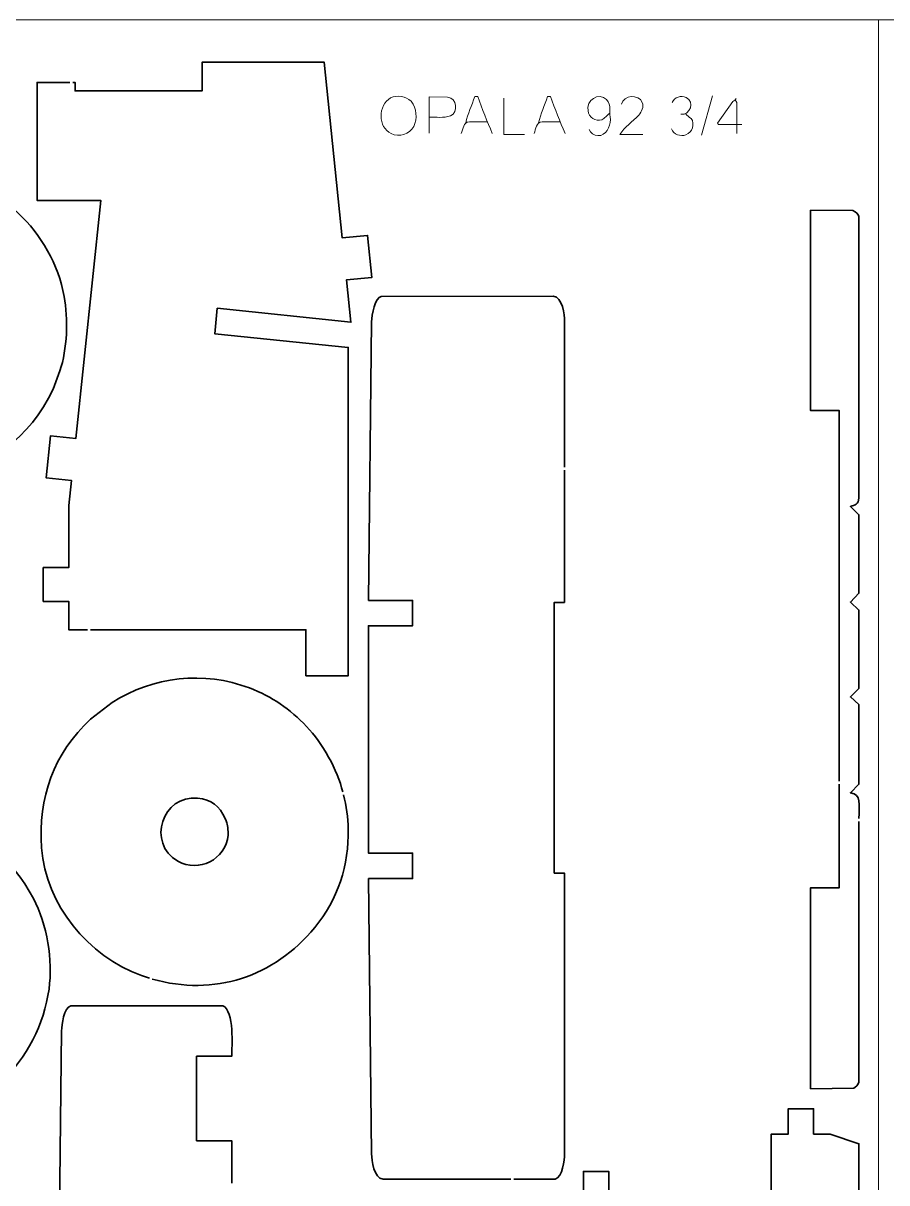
# Model space of a CAD drawing. Header units: millimetres. Extents: x -5 to 375, y 132 to 712.
# Drawn here: x 99.1 to 185.8, y 304.6 to 421.2 of the extents above; entities that cross this region are included whole.
import ezdxf

# ---------------------------------------------------------------- set-up
doc = ezdxf.new("R2010")
doc.units = ezdxf.units.MM
doc.header["$MEASUREMENT"] = 0
doc.layers.add('Camada 1', color=7, linetype='Continuous')

msp = doc.modelspace()

# ---------------------------------------------------------------- linework, layer by layer
at = {"layer": 'Camada 1', "color": 3, "lineweight": 20}
for points in [[(185.0124, 131.5126), (185.0124, 131.5126), (185.0124, 421.5125), (185.0124, 421.5125), (185.0124, 421.5125), (185.0124, 421.5125), (-4.9877, 421.5125), (-4.9877, 421.5125), (-4.9877, 421.5125), (-4.9877, 421.5125), (-4.9877, 131.5126), (-4.9877, 131.5126), (-4.9877, 131.5126), (-4.9877, 131.5126), (185.0124, 131.5126), (185.0124, 131.5126)], [(185.0124, 131.5126), (185.0124, 131.5126), (185.0124, 421.5125), (185.0124, 421.5125), (185.0124, 421.5125), (185.0124, 421.5125), (375.0125, 421.5125), (375.0125, 421.5125), (375.0125, 421.5125), (375.0125, 421.5125), (375.0125, 131.5126), (375.0125, 131.5126), (375.0125, 131.5126), (375.0125, 131.5126), (185.0124, 131.5126), (185.0124, 131.5126)]]:
    msp.add_open_spline(points, degree=3, knots=[0, 0, 0, 0, 0.2, 0.2, 0.2, 0.2, 0.4, 0.4, 0.4, 0.4, 0.6, 0.6, 0.6, 0.6, 1, 1, 1, 1], dxfattribs=at)
at = {"layer": 'Camada 1', "color": 5, "lineweight": 35}
for points, knots in [([(104.0874, 415.2126), (104.0874, 415.2126), (104.3124, 415.2126), (104.3124, 415.2126), (104.3124, 415.2126), (104.3124, 415.2126), (104.3124, 414.3625), (104.3124, 414.3625), (104.3124, 414.3625), (104.3124, 414.3625), (117.0624, 414.3625), (117.0624, 414.3625), (117.0624, 414.3625), (117.0624, 414.3625), (117.0624, 417.2375), (117.0624, 417.2375), (117.0624, 417.2375), (117.0624, 417.2375), (129.3374, 417.2375), (129.3374, 417.2375), (129.3374, 417.2375), (129.3374, 417.2375), (131.1374, 399.5875), (131.1374, 399.5875), (131.1374, 399.5875), (131.1374, 399.5875), (133.6874, 399.8376), (133.6874, 399.8376), (133.6874, 399.8376), (133.6874, 399.8376), (134.1124, 395.6125), (134.1124, 395.6125), (134.1124, 395.6125), (134.1124, 395.6125), (131.5624, 395.3626), (131.5624, 395.3626), (131.5624, 395.3626), (131.5624, 395.3626), (132.0124, 391.1126), (132.0124, 391.1126), (132.0124, 391.1126), (132.0124, 391.1126), (118.5874, 392.5126), (118.5874, 392.5126), (118.5874, 392.5126), (118.5874, 392.5126), (118.3374, 389.9625), (118.3374, 389.9625), (118.3374, 389.9625), (118.3374, 389.9625), (131.7374, 388.5876), (131.7374, 388.5876), (131.7374, 388.5876), (131.7374, 388.5876), (131.7374, 355.5876), (131.7374, 355.5876), (131.7374, 355.5876), (131.7374, 355.5876), (127.4874, 355.5876), (127.4874, 355.5876), (127.4874, 355.5876), (127.4874, 355.5876), (127.4874, 360.2126), (127.4874, 360.2126), (127.4874, 360.2126), (127.4874, 360.2126), (105.8624, 360.2126), (105.8624, 360.2126)], [0, 0, 0, 0, 0.05555556, 0.05555556, 0.05555556, 0.05555556, 0.11111111, 0.11111111, 0.11111111, 0.11111111, 0.16666667, 0.16666667, 0.16666667, 0.16666667, 0.22222222, 0.22222222, 0.22222222, 0.22222222, 0.27777778, 0.27777778, 0.27777778, 0.27777778, 0.33333333, 0.33333333, 0.33333333, 0.33333333, 0.38888889, 0.38888889, 0.38888889, 0.38888889, 0.44444444, 0.44444444, 0.44444444, 0.44444444, 0.5, 0.5, 0.5, 0.5, 0.55555556, 0.55555556, 0.55555556, 0.55555556, 0.61111111, 0.61111111, 0.61111111, 0.61111111, 0.66666667, 0.66666667, 0.66666667, 0.66666667, 0.72222222, 0.72222222, 0.72222222, 0.72222222, 0.77777778, 0.77777778, 0.77777778, 0.77777778, 0.83333333, 0.83333333, 0.83333333, 0.83333333, 0.88888889, 0.88888889, 0.88888889, 0.88888889, 1, 1, 1, 1]), ([(105.5624, 360.2126), (105.5624, 360.2126), (103.6624, 360.2126), (103.6624, 360.2126), (103.6624, 360.2126), (103.6624, 360.2126), (103.6624, 363.0625), (103.6624, 363.0625), (103.6624, 363.0625), (103.6624, 363.0625), (101.1124, 363.0625), (101.1124, 363.0625), (101.1124, 363.0625), (101.1124, 363.0625), (101.1124, 366.4626), (101.1124, 366.4626), (101.1124, 366.4626), (101.1124, 366.4626), (103.6624, 366.4626), (103.6624, 366.4626), (103.6624, 366.4626), (103.6624, 366.4626), (103.6624, 372.6875), (103.6624, 372.6875), (103.6624, 372.6875), (103.6624, 372.6875), (103.9374, 375.2126), (103.9374, 375.2126), (103.9374, 375.2126), (103.9374, 375.2126), (101.3874, 375.4876), (101.3874, 375.4876), (101.3874, 375.4876), (101.3874, 375.4876), (101.8374, 379.7126), (101.8374, 379.7126), (101.8374, 379.7126), (101.8374, 379.7126), (104.3875, 379.4375), (104.3875, 379.4375), (104.3875, 379.4375), (104.3875, 379.4375), (106.8874, 403.3626), (106.8874, 403.3626), (106.8874, 403.3626), (106.8874, 403.3626), (100.4874, 403.3626), (100.4874, 403.3626), (100.4874, 403.3626), (100.4874, 403.3626), (100.4874, 415.2126), (100.4874, 415.2126), (100.4874, 415.2126), (100.4874, 415.2126), (103.7875, 415.2126), (103.7875, 415.2126)], [0, 0, 0, 0, 0.06666667, 0.06666667, 0.06666667, 0.06666667, 0.13333333, 0.13333333, 0.13333333, 0.13333333, 0.2, 0.2, 0.2, 0.2, 0.26666667, 0.26666667, 0.26666667, 0.26666667, 0.33333333, 0.33333333, 0.33333333, 0.33333333, 0.4, 0.4, 0.4, 0.4, 0.46666667, 0.46666667, 0.46666667, 0.46666667, 0.53333333, 0.53333333, 0.53333333, 0.53333333, 0.6, 0.6, 0.6, 0.6, 0.66666667, 0.66666667, 0.66666667, 0.66666667, 0.73333333, 0.73333333, 0.73333333, 0.73333333, 0.8, 0.8, 0.8, 0.8, 0.86666667, 0.86666667, 0.86666667, 0.86666667, 1, 1, 1, 1]), ([(77.1624, 379.8876), (84.795, 372.2499), (97.5075, 374.5291), (102.0874, 384.3875), (102.0874, 384.3875), (102.0874, 384.3875), (102.7874, 386.2376), (102.7874, 386.2376), (102.7874, 386.2376), (103.5033, 388.3852), (103.6336, 391.4499), (103.2124, 393.7126), (103.2124, 393.7126), (102.0034, 400.2066), (96.4801, 405.4717), (89.8624, 406.0876), (89.8624, 406.0876), (87.6033, 406.2979), (86.8131, 406.1794), (84.6124, 405.8126)], [0, 0, 0, 0, 0.16666667, 0.16666667, 0.16666667, 0.16666667, 0.33333333, 0.33333333, 0.33333333, 0.33333333, 0.5, 0.5, 0.5, 0.5, 0.66666667, 0.66666667, 0.66666667, 0.66666667, 1, 1, 1, 1]), ([(183.0374, 341.2375), (183.0374, 342.6767), (183.3042, 343.6773), (182.1875, 343.8376), (182.1875, 343.8376), (182.1875, 343.8376), (183.0374, 344.6876), (183.0374, 344.6876), (183.0374, 344.6876), (183.0374, 344.6876), (183.0374, 352.6876), (183.0374, 352.6876), (183.0374, 352.6876), (183.0374, 352.6876), (182.1875, 353.4626), (182.1875, 353.4626), (182.1875, 353.4626), (182.1875, 353.4626), (183.0374, 354.3126), (183.0374, 354.3126), (183.0374, 354.3126), (183.0374, 354.3126), (183.0374, 362.1876), (183.0374, 362.1876), (183.0374, 362.1876), (183.0374, 362.1876), (182.1875, 362.9876), (182.1875, 362.9876), (182.1875, 362.9876), (182.1875, 362.9876), (183.0374, 363.8876), (183.0374, 363.8876), (183.0374, 363.8876), (183.0374, 363.8876), (183.0374, 371.7626), (183.0374, 371.7626), (183.0374, 371.7626), (183.0374, 371.7626), (182.1875, 372.6126), (182.1875, 372.6126), (182.1875, 372.6126), (182.648, 372.7443), (182.9976, 372.8235), (183.0374, 373.4626), (183.0374, 373.4626), (183.0374, 373.4626), (183.0374, 401.5126), (183.0374, 401.5126), (183.0374, 401.5126), (183.0374, 401.8083), (182.9191, 402.0586), (182.6624, 402.2126), (182.6624, 402.2126), (182.6624, 402.2126), (182.4124, 402.3376), (182.4124, 402.3376), (182.4124, 402.3376), (182.4124, 402.3376), (178.1874, 402.3625), (178.1874, 402.3625), (178.1874, 402.3625), (178.1874, 402.3625), (178.1874, 382.2376), (178.1874, 382.2376), (178.1874, 382.2376), (178.1874, 382.2376), (181.0624, 382.2376), (181.0624, 382.2376), (181.0624, 382.2376), (181.0624, 382.2376), (181.0624, 344.9876), (181.0624, 344.9876)], [0, 0, 0, 0, 0.05263158, 0.05263158, 0.05263158, 0.05263158, 0.10526316, 0.10526316, 0.10526316, 0.10526316, 0.15789474, 0.15789474, 0.15789474, 0.15789474, 0.21052632, 0.21052632, 0.21052632, 0.21052632, 0.26315789, 0.26315789, 0.26315789, 0.26315789, 0.31578947, 0.31578947, 0.31578947, 0.31578947, 0.36842105, 0.36842105, 0.36842105, 0.36842105, 0.42105263, 0.42105263, 0.42105263, 0.42105263, 0.47368421, 0.47368421, 0.47368421, 0.47368421, 0.52631579, 0.52631579, 0.52631579, 0.52631579, 0.57894737, 0.57894737, 0.57894737, 0.57894737, 0.63157895, 0.63157895, 0.63157895, 0.63157895, 0.68421053, 0.68421053, 0.68421053, 0.68421053, 0.73684211, 0.73684211, 0.73684211, 0.73684211, 0.78947368, 0.78947368, 0.78947368, 0.78947368, 0.84210526, 0.84210526, 0.84210526, 0.84210526, 0.89473684, 0.89473684, 0.89473684, 0.89473684, 1, 1, 1, 1]), ([(153.4624, 376.5625), (153.4624, 376.5625), (153.4624, 391.1876), (153.4624, 391.1876), (153.4624, 391.1876), (153.4624, 391.8458), (153.2637, 393.6616), (152.3374, 393.7376), (152.3374, 393.7376), (152.3374, 393.7376), (135.0624, 393.7126), (135.0624, 393.7126), (135.0624, 393.7126), (134.411, 393.6234), (134.1177, 391.8538), (134.0874, 391.1626), (134.0874, 391.1626), (134.0874, 391.1626), (133.7874, 363.1625), (133.7874, 363.1625), (133.7874, 363.1625), (133.7874, 363.1625), (138.2124, 363.1625), (138.2124, 363.1625), (138.2124, 363.1625), (138.2124, 363.1625), (138.2124, 360.6126), (138.2124, 360.6126), (138.2124, 360.6126), (138.2124, 360.6126), (133.7625, 360.6126), (133.7625, 360.6126), (133.7625, 360.6126), (133.7625, 360.6126), (133.7625, 337.7626), (133.7625, 337.7626), (133.7625, 337.7626), (133.7625, 337.7626), (138.2124, 337.7626), (138.2124, 337.7626), (138.2124, 337.7626), (138.2124, 337.7626), (138.2124, 335.2126), (138.2124, 335.2126), (138.2124, 335.2126), (138.2124, 335.2126), (133.7874, 335.2126), (133.7874, 335.2126), (133.7874, 335.2126), (133.7874, 335.2126), (134.0874, 307.5376), (134.0874, 307.5376), (134.0874, 307.5376), (134.1179, 306.89), (134.3131, 305.0634), (135.2374, 304.9875), (135.2374, 304.9875), (135.2374, 304.9875), (148.0624, 305.0126), (148.0624, 305.0126)], [0, 0, 0, 0, 0.0625, 0.0625, 0.0625, 0.0625, 0.125, 0.125, 0.125, 0.125, 0.1875, 0.1875, 0.1875, 0.1875, 0.25, 0.25, 0.25, 0.25, 0.3125, 0.3125, 0.3125, 0.3125, 0.375, 0.375, 0.375, 0.375, 0.4375, 0.4375, 0.4375, 0.4375, 0.5, 0.5, 0.5, 0.5, 0.5625, 0.5625, 0.5625, 0.5625, 0.625, 0.625, 0.625, 0.625, 0.6875, 0.6875, 0.6875, 0.6875, 0.75, 0.75, 0.75, 0.75, 0.8125, 0.8125, 0.8125, 0.8125, 0.875, 0.875, 0.875, 0.875, 1, 1, 1, 1]), ([(148.3624, 305.0126), (148.3624, 305.0126), (152.5124, 305.0126), (152.5124, 305.0126), (152.5124, 305.0126), (153.2718, 305.1917), (153.4624, 306.9558), (153.4624, 307.5376), (153.4624, 307.5376), (153.4624, 307.5376), (153.4624, 335.7626), (153.4624, 335.7626), (153.4624, 335.7626), (153.4624, 335.7626), (152.4374, 335.7626), (152.4374, 335.7626), (152.4374, 335.7626), (152.4374, 335.7626), (152.4374, 362.9625), (152.4374, 362.9625), (152.4374, 362.9625), (152.4374, 362.9625), (153.4624, 362.9625), (153.4624, 362.9625), (153.4624, 362.9625), (153.4624, 362.9625), (153.4624, 376.2625), (153.4624, 376.2625)], [0, 0, 0, 0, 0.125, 0.125, 0.125, 0.125, 0.25, 0.25, 0.25, 0.25, 0.375, 0.375, 0.375, 0.375, 0.5, 0.5, 0.5, 0.5, 0.625, 0.625, 0.625, 0.625, 0.75, 0.75, 0.75, 0.75, 1, 1, 1, 1]), ([(131.1874, 343.9125), (130.6788, 346.1169), (129.1399, 348.855), (127.5624, 350.4876), (127.5624, 350.4876), (125.8609, 352.2486), (124.1243, 353.4836), (121.8124, 354.3626), (121.8124, 354.3626), (117.2703, 356.0895), (112.1054, 355.5545), (108.0374, 352.8876), (108.0374, 352.8876), (108.0374, 352.8876), (105.8374, 351.2126), (105.8374, 351.2126), (105.8374, 351.2126), (102.2049, 347.8389), (100.5406, 343.2768), (100.9374, 338.3126), (100.9374, 338.3126), (101.3979, 332.5525), (105.558, 327.4297), (110.9874, 325.4626), (110.9874, 325.4626), (110.9874, 325.4626), (111.7874, 325.1875), (111.7874, 325.1875)], [0, 0, 0, 0, 0.125, 0.125, 0.125, 0.125, 0.25, 0.25, 0.25, 0.25, 0.375, 0.375, 0.375, 0.375, 0.5, 0.5, 0.5, 0.5, 0.625, 0.625, 0.625, 0.625, 0.75, 0.75, 0.75, 0.75, 1, 1, 1, 1]), ([(181.0624, 344.6876), (181.0624, 344.6876), (181.0624, 334.2876), (181.0624, 334.2876), (181.0624, 334.2876), (181.0624, 334.2876), (178.1874, 334.2876), (178.1874, 334.2876), (178.1874, 334.2876), (178.1874, 334.2876), (178.1874, 314.0876), (178.1874, 314.0876), (178.1874, 314.0876), (178.1874, 314.0876), (182.5124, 314.1625), (182.5124, 314.1625), (182.5124, 314.1625), (182.6888, 314.2058), (182.9898, 314.5548), (183.0124, 314.7376), (183.0124, 314.7376), (183.0124, 314.7376), (183.0374, 340.9375), (183.0374, 340.9375)], [0, 0, 0, 0, 0.14285714, 0.14285714, 0.14285714, 0.14285714, 0.28571429, 0.28571429, 0.28571429, 0.28571429, 0.42857143, 0.42857143, 0.42857143, 0.42857143, 0.57142857, 0.57142857, 0.57142857, 0.57142857, 0.71428571, 0.71428571, 0.71428571, 0.71428571, 1, 1, 1, 1]), ([(112.0624, 325.1126), (118.2761, 323.3372), (124.2734, 325.3214), (128.3874, 330.2875), (128.3874, 330.2875), (130.6698, 333.0426), (131.8267, 336.6153), (131.7374, 340.1876), (131.7374, 340.1876), (131.7089, 341.3297), (131.5769, 342.5121), (131.2624, 343.6125)], [0, 0, 0, 0, 0.25, 0.25, 0.25, 0.25, 0.5, 0.5, 0.5, 0.5, 1, 1, 1, 1]), ([(77.4874, 313.5626), (83.3926, 309.2977), (91.4763, 309.881), (96.8124, 314.7376), (96.8124, 314.7376), (99.4728, 317.1589), (101.1806, 320.5597), (101.6874, 324.1126), (101.6874, 324.1126), (102.0805, 326.9951), (101.5026, 330.6122), (100.1124, 333.2125), (100.1124, 333.2125), (97.9501, 337.2569), (94.6133, 339.9555), (90.1624, 341.1126), (90.1624, 341.1126), (87.2682, 341.865), (83.9385, 341.672), (81.1374, 340.6375), (81.1374, 340.6375), (81.1374, 340.6375), (80.4874, 340.3876), (80.4874, 340.3876)], [0, 0, 0, 0, 0.14285714, 0.14285714, 0.14285714, 0.14285714, 0.28571429, 0.28571429, 0.28571429, 0.28571429, 0.42857143, 0.42857143, 0.42857143, 0.42857143, 0.57142857, 0.57142857, 0.57142857, 0.57142857, 0.71428571, 0.71428571, 0.71428571, 0.71428571, 1, 1, 1, 1]), ([(120.0374, 304.5875), (120.0374, 304.5875), (120.0374, 308.8625), (120.0374, 308.8625), (120.0374, 308.8625), (120.0374, 308.8625), (116.5124, 308.8625), (116.5124, 308.8625), (116.5124, 308.8625), (116.5124, 308.8625), (116.5124, 317.3626), (116.5124, 317.3626), (116.5124, 317.3626), (116.5124, 317.3626), (120.0374, 317.3626), (120.0374, 317.3626), (120.0374, 317.3626), (120.0635, 318.2718), (120.3231, 321.9131), (119.1374, 322.4376), (119.1374, 322.4376), (119.1374, 322.4376), (103.8874, 322.4376), (103.8874, 322.4376), (103.8874, 322.4376), (103.1626, 322.2362), (102.9677, 320.5092), (102.9374, 319.9126), (102.9374, 319.9126), (102.9374, 319.9126), (102.6374, 292.6126), (102.6374, 292.6126), (102.6374, 292.6126), (102.6374, 292.6126), (105.7374, 292.6126), (105.7374, 292.6126), (105.7374, 292.6126), (105.7374, 292.6126), (105.7374, 290.0625), (105.7374, 290.0625), (105.7374, 290.0625), (105.7374, 290.0625), (102.6124, 290.0625), (102.6124, 290.0625), (102.6124, 290.0625), (102.6124, 290.0625), (102.6374, 267.1875), (102.6374, 267.1875), (102.6374, 267.1875), (102.6374, 267.1875), (105.7374, 267.1875), (105.7374, 267.1875), (105.7374, 267.1875), (105.7374, 267.1875), (105.7374, 264.6376), (105.7374, 264.6376), (105.7374, 264.6376), (105.7374, 264.6376), (102.6374, 264.6376), (102.6374, 264.6376), (102.6374, 264.6376), (102.6374, 264.6376), (102.9374, 237.6875), (102.9374, 237.6875), (102.9374, 237.6875), (102.9688, 237.0209), (103.1559, 235.212), (104.0624, 235.1377), (104.0624, 235.1377), (104.0624, 235.1377), (119.1374, 235.1627), (119.1374, 235.1627), (119.1374, 235.1627), (119.4779, 235.2573), (119.7726, 235.9492), (119.8625, 236.2876), (119.8625, 236.2876), (120.0475, 236.9842), (120.0374, 237.4823), (120.0374, 238.1876)], [0, 0, 0, 0, 0.04761905, 0.04761905, 0.04761905, 0.04761905, 0.0952381, 0.0952381, 0.0952381, 0.0952381, 0.14285714, 0.14285714, 0.14285714, 0.14285714, 0.19047619, 0.19047619, 0.19047619, 0.19047619, 0.23809524, 0.23809524, 0.23809524, 0.23809524, 0.28571429, 0.28571429, 0.28571429, 0.28571429, 0.33333333, 0.33333333, 0.33333333, 0.33333333, 0.38095238, 0.38095238, 0.38095238, 0.38095238, 0.42857143, 0.42857143, 0.42857143, 0.42857143, 0.47619048, 0.47619048, 0.47619048, 0.47619048, 0.52380952, 0.52380952, 0.52380952, 0.52380952, 0.57142857, 0.57142857, 0.57142857, 0.57142857, 0.61904762, 0.61904762, 0.61904762, 0.61904762, 0.66666667, 0.66666667, 0.66666667, 0.66666667, 0.71428571, 0.71428571, 0.71428571, 0.71428571, 0.76190476, 0.76190476, 0.76190476, 0.76190476, 0.80952381, 0.80952381, 0.80952381, 0.80952381, 0.85714286, 0.85714286, 0.85714286, 0.85714286, 0.9047619, 0.9047619, 0.9047619, 0.9047619, 1, 1, 1, 1]), ([(155.3624, 259.0876), (155.3624, 259.0876), (155.3624, 254.4126), (155.3624, 254.4126), (155.3624, 254.4126), (155.3624, 254.4126), (168.1124, 254.4126), (168.1124, 254.4126), (168.1124, 254.4126), (168.1124, 254.4126), (168.1124, 251.8625), (168.1124, 251.8625), (168.1124, 251.8625), (168.1124, 251.8625), (152.8125, 251.8625), (152.8125, 251.8625), (152.8125, 251.8625), (152.8125, 251.8625), (152.8125, 239.1125), (152.8125, 239.1125), (152.8125, 239.1125), (152.8125, 239.1125), (155.3624, 239.1125), (155.3624, 239.1125), (155.3624, 239.1125), (155.3624, 239.1125), (155.3624, 231.0876), (155.3624, 231.0876), (155.3624, 231.0876), (155.3624, 231.0876), (157.9124, 231.0876), (157.9124, 231.0876), (157.9124, 231.0876), (157.9124, 231.0876), (157.9124, 239.1125), (157.9124, 239.1125), (157.9124, 239.1125), (157.9124, 239.1125), (174.2375, 239.1125), (174.2375, 239.1125), (174.2375, 239.1125), (174.2375, 239.1125), (174.2375, 227.2626), (174.2375, 227.2626), (174.2375, 227.2626), (174.2375, 227.2626), (175.9374, 227.2626), (175.9374, 227.2626), (175.9374, 227.2626), (175.9374, 227.2626), (175.9374, 224.7126), (175.9374, 224.7126), (175.9374, 224.7126), (175.9374, 224.7126), (178.4874, 224.7126), (178.4874, 224.7126), (178.4874, 224.7126), (178.4874, 224.7126), (178.4874, 227.2626), (178.4874, 227.2626), (178.4874, 227.2626), (178.4874, 227.2626), (180.1875, 227.2626), (180.1875, 227.2626), (180.1875, 227.2626), (180.1875, 227.2626), (183.0374, 228.2376), (183.0374, 228.2376), (183.0374, 228.2376), (183.0374, 228.2376), (183.0374, 308.5625), (183.0374, 308.5625), (183.0374, 308.5625), (183.0374, 308.5625), (180.1624, 309.5376), (180.1624, 309.5376), (180.1624, 309.5376), (180.1624, 309.5376), (178.4874, 309.5376), (178.4874, 309.5376), (178.4874, 309.5376), (178.4874, 309.5376), (178.4874, 312.0875), (178.4874, 312.0875), (178.4874, 312.0875), (178.4874, 312.0875), (175.9374, 312.0875), (175.9374, 312.0875), (175.9374, 312.0875), (175.9374, 312.0875), (175.9374, 309.5376), (175.9374, 309.5376), (175.9374, 309.5376), (175.9374, 309.5376), (174.2375, 309.5376), (174.2375, 309.5376), (174.2375, 309.5376), (174.2375, 309.5376), (174.2375, 301.3376), (174.2375, 301.3376)], [0, 0, 0, 0, 0.03846154, 0.03846154, 0.03846154, 0.03846154, 0.07692308, 0.07692308, 0.07692308, 0.07692308, 0.11538462, 0.11538462, 0.11538462, 0.11538462, 0.15384615, 0.15384615, 0.15384615, 0.15384615, 0.19230769, 0.19230769, 0.19230769, 0.19230769, 0.23076923, 0.23076923, 0.23076923, 0.23076923, 0.26923077, 0.26923077, 0.26923077, 0.26923077, 0.30769231, 0.30769231, 0.30769231, 0.30769231, 0.34615385, 0.34615385, 0.34615385, 0.34615385, 0.38461538, 0.38461538, 0.38461538, 0.38461538, 0.42307692, 0.42307692, 0.42307692, 0.42307692, 0.46153846, 0.46153846, 0.46153846, 0.46153846, 0.5, 0.5, 0.5, 0.5, 0.53846154, 0.53846154, 0.53846154, 0.53846154, 0.57692308, 0.57692308, 0.57692308, 0.57692308, 0.61538462, 0.61538462, 0.61538462, 0.61538462, 0.65384615, 0.65384615, 0.65384615, 0.65384615, 0.69230769, 0.69230769, 0.69230769, 0.69230769, 0.73076923, 0.73076923, 0.73076923, 0.73076923, 0.76923077, 0.76923077, 0.76923077, 0.76923077, 0.80769231, 0.80769231, 0.80769231, 0.80769231, 0.84615385, 0.84615385, 0.84615385, 0.84615385, 0.88461538, 0.88461538, 0.88461538, 0.88461538, 0.92307692, 0.92307692, 0.92307692, 0.92307692, 1, 1, 1, 1]), ([(174.2375, 301.0376), (174.2375, 301.0376), (174.2375, 297.6626), (174.2375, 297.6626), (174.2375, 297.6626), (174.2375, 297.6626), (157.9124, 297.6626), (157.9124, 297.6626), (157.9124, 297.6626), (157.9124, 297.6626), (157.9124, 305.7875), (157.9124, 305.7875), (157.9124, 305.7875), (157.9124, 305.7875), (155.3624, 305.7875), (155.3624, 305.7875), (155.3624, 305.7875), (155.3624, 305.7875), (155.3624, 297.6626), (155.3624, 297.6626), (155.3624, 297.6626), (155.3624, 297.6626), (152.8125, 297.6626), (152.8125, 297.6626), (152.8125, 297.6626), (152.8125, 297.6626), (152.8125, 284.9376), (152.8125, 284.9376), (152.8125, 284.9376), (152.8125, 284.9376), (168.1124, 284.9376), (168.1124, 284.9376), (168.1124, 284.9376), (168.1124, 284.9376), (168.1124, 282.3876), (168.1124, 282.3876), (168.1124, 282.3876), (168.1124, 282.3876), (155.3624, 282.3876), (155.3624, 282.3876), (155.3624, 282.3876), (155.3624, 282.3876), (155.3624, 259.3876), (155.3624, 259.3876)], [0, 0, 0, 0, 0.08333333, 0.08333333, 0.08333333, 0.08333333, 0.16666667, 0.16666667, 0.16666667, 0.16666667, 0.25, 0.25, 0.25, 0.25, 0.33333333, 0.33333333, 0.33333333, 0.33333333, 0.41666667, 0.41666667, 0.41666667, 0.41666667, 0.5, 0.5, 0.5, 0.5, 0.58333333, 0.58333333, 0.58333333, 0.58333333, 0.66666667, 0.66666667, 0.66666667, 0.66666667, 0.75, 0.75, 0.75, 0.75, 0.83333333, 0.83333333, 0.83333333, 0.83333333, 1, 1, 1, 1])]:
    msp.add_open_spline(points, degree=3, knots=knots, dxfattribs=at)
at = {"layer": 'Camada 1', "color": 1, "lineweight": 20}
for points, knots in [([(136.064, 410.064), (136.8573, 409.6522), (137.8793, 410.0183), (138.3217, 410.7811), (138.3217, 410.7811), (138.6878, 411.5743), (138.6268, 412.6116), (138.0624, 413.3134), (138.0624, 413.3134), (137.5132, 413.832), (136.6742, 413.9693), (136.003, 413.649), (136.003, 413.649), (134.7063, 412.9472), (134.7063, 410.6895), (136.064, 410.064)], [0, 0, 0, 0, 0.2, 0.2, 0.2, 0.2, 0.4, 0.4, 0.4, 0.4, 0.6, 0.6, 0.6, 0.6, 1, 1, 1, 1]), ([(139.8718, 410.1081), (139.8718, 411.3185), (139.8718, 412.5288), (139.8718, 413.7539), (139.8718, 413.7539), (139.8718, 413.7539), (141.7168, 413.7391), (141.7168, 413.7391), (141.7168, 413.7391), (142.6467, 413.6358), (142.8533, 412.2189), (141.9973, 411.8499), (141.9973, 411.8499), (141.3035, 411.5989), (140.5655, 411.7466), (139.8718, 411.717)], [0, 0, 0, 0, 0.2, 0.2, 0.2, 0.2, 0.4, 0.4, 0.4, 0.4, 0.6, 0.6, 0.6, 0.6, 1, 1, 1, 1]), ([(146.2086, 410.0786), (145.6919, 411.2889), (145.2049, 412.5288), (144.7473, 413.7834), (144.7473, 413.7834), (144.7473, 413.7834), (144.4521, 413.7834), (144.4521, 413.7834), (144.4521, 413.7834), (144.1422, 412.8978), (143.7584, 412.0565), (143.537, 411.1561)], [0, 0, 0, 0, 0.25, 0.25, 0.25, 0.25, 0.5, 0.5, 0.5, 0.5, 1, 1, 1, 1]), ([(153.5209, 410.0786), (153.0043, 411.2889), (152.5172, 412.5288), (152.0597, 413.7834), (152.0597, 413.7834), (152.0597, 413.7834), (151.7645, 413.7834), (151.7645, 413.7834), (151.7645, 413.7834), (151.4545, 412.8978), (151.0707, 412.0565), (150.8493, 411.1561)], [0, 0, 0, 0, 0.25, 0.25, 0.25, 0.25, 0.5, 0.5, 0.5, 0.5, 1, 1, 1, 1]), ([(155.9488, 410.4812), (156.0542, 410.1044), (156.4309, 409.8934), (156.8076, 409.8633), (156.8076, 409.8633), (157.6666, 409.8332), (158.0283, 410.7373), (158.0886, 411.4757), (158.0886, 411.4757), (157.9228, 412.1388), (158.2242, 412.9224), (157.6967, 413.4799), (157.6967, 413.4799), (156.9131, 414.2937), (155.5569, 413.3896), (155.8282, 412.3498), (155.8282, 412.3498), (155.9035, 411.7168), (156.5816, 411.2497), (157.1995, 411.4607), (157.1995, 411.4607), (157.531, 411.5963), (157.7269, 411.9128), (158.0283, 412.1238)], [0, 0, 0, 0, 0.14285714, 0.14285714, 0.14285714, 0.14285714, 0.28571429, 0.28571429, 0.28571429, 0.28571429, 0.42857143, 0.42857143, 0.42857143, 0.42857143, 0.57142857, 0.57142857, 0.57142857, 0.57142857, 0.71428571, 0.71428571, 0.71428571, 0.71428571, 1, 1, 1, 1]), ([(161.3389, 409.9763), (161.3389, 409.9763), (159.0118, 409.9763), (159.0118, 409.9763), (159.0118, 409.9763), (159.5158, 410.747), (160.2865, 411.2806), (160.9387, 411.9328), (160.9387, 411.9328), (161.2055, 412.2737), (161.4575, 412.748), (161.2796, 413.2075), (161.2796, 413.2075), (160.8942, 414.0524), (159.3972, 413.9634), (159.2045, 413.0148)], [0, 0, 0, 0, 0.2, 0.2, 0.2, 0.2, 0.4, 0.4, 0.4, 0.4, 0.6, 0.6, 0.6, 0.6, 1, 1, 1, 1]), ([(165.1637, 412.0183), (166.0678, 411.8977), (166.5952, 413.269), (165.691, 413.6909), (165.691, 413.6909), (165.1787, 413.9471), (164.4855, 413.7211), (164.2745, 413.1936)], [0, 0, 0, 0, 0.33333333, 0.33333333, 0.33333333, 0.33333333, 1, 1, 1, 1]), ([(149.4311, 409.9753), (149.4311, 409.9753), (147.3795, 409.9753), (147.3795, 409.9753), (147.3795, 409.9753), (147.3795, 409.9753), (147.3795, 413.6358), (147.3795, 413.6358)], [0, 0, 0, 0, 0.33333333, 0.33333333, 0.33333333, 0.33333333, 1, 1, 1, 1]), ([(170.6966, 413.6063), (170.6524, 413.4292), (170.5195, 413.3701), (170.3867, 413.2964), (170.3867, 413.2964), (170.3867, 413.2964), (168.8368, 411.1266), (168.8368, 411.1266), (168.8368, 411.1266), (168.8368, 411.1266), (168.9402, 410.9938), (168.9402, 410.9938), (168.9402, 410.9938), (169.7225, 411.0086), (170.5047, 410.9495), (171.287, 410.9938)], [0, 0, 0, 0, 0.2, 0.2, 0.2, 0.2, 0.4, 0.4, 0.4, 0.4, 0.6, 0.6, 0.6, 0.6, 1, 1, 1, 1]), ([(170.7852, 410.0934), (170.7852, 410.0934), (170.7852, 413.1192), (170.7852, 413.1192), (170.7852, 413.1192), (170.7704, 413.2373), (170.6671, 413.3259), (170.6228, 413.4439)], [0, 0, 0, 0, 0.33333333, 0.33333333, 0.33333333, 0.33333333, 1, 1, 1, 1]), ([(164.2142, 410.5565), (164.4252, 409.9989), (165.1184, 409.7277), (165.661, 409.9537), (165.661, 409.9537), (166.3089, 410.1949), (166.5801, 411.0237), (166.1883, 411.5963), (166.1883, 411.5963), (165.9623, 411.7168), (165.7664, 411.8826), (165.6157, 412.0785)], [0, 0, 0, 0, 0.25, 0.25, 0.25, 0.25, 0.5, 0.5, 0.5, 0.5, 1, 1, 1, 1]), ([(145.7363, 411.2447), (145.7363, 411.2447), (143.906, 411.2447), (143.906, 411.2447), (143.906, 411.2447), (143.2713, 411.2447), (143.3008, 410.5067), (143.0942, 410.0934)], [0, 0, 0, 0, 0.33333333, 0.33333333, 0.33333333, 0.33333333, 1, 1, 1, 1]), ([(153.0486, 411.2447), (153.0486, 411.2447), (151.2183, 411.2447), (151.2183, 411.2447), (151.2183, 411.2447), (150.5837, 411.2447), (150.6132, 410.5067), (150.4065, 410.0934)], [0, 0, 0, 0, 0.33333333, 0.33333333, 0.33333333, 0.33333333, 1, 1, 1, 1])]:
    msp.add_open_spline(points, degree=3, knots=knots, dxfattribs=at)
msp.add_open_spline([(168.3295, 413.8625), (168.3295, 413.8625), (167.2159, 409.8963), (167.2159, 409.8963)], degree=3, dxfattribs=at)
at = {"layer": 'Camada 1', "lineweight": 35}
msp.add_open_spline([(119.6874, 339.5876), (119.6116, 340.4975), (119.6941, 340.567), (119.3874, 341.2375), (119.3874, 341.2375), (118.8075, 342.5052), (118.0118, 343.1342), (116.6124, 343.2876), (116.6124, 343.2876), (113.0955, 343.6732), (111.4438, 338.7529), (114.6374, 336.9626), (114.6374, 336.9626), (116.7291, 335.79), (119.4119, 337.0979), (119.6874, 339.5876)], degree=3, knots=[0, 0, 0, 0, 0.2, 0.2, 0.2, 0.2, 0.4, 0.4, 0.4, 0.4, 0.6, 0.6, 0.6, 0.6, 1, 1, 1, 1], dxfattribs=at)

doc.saveas('drawing.dxf')
